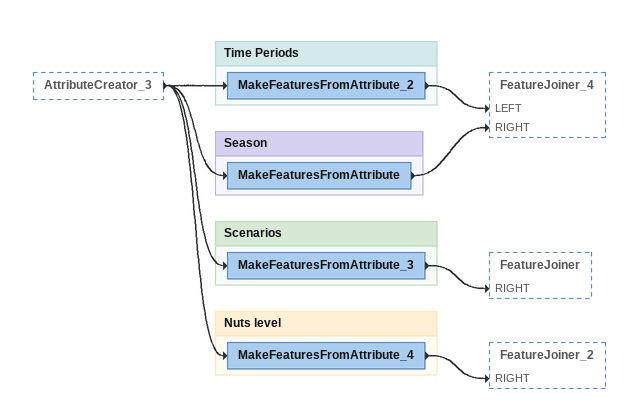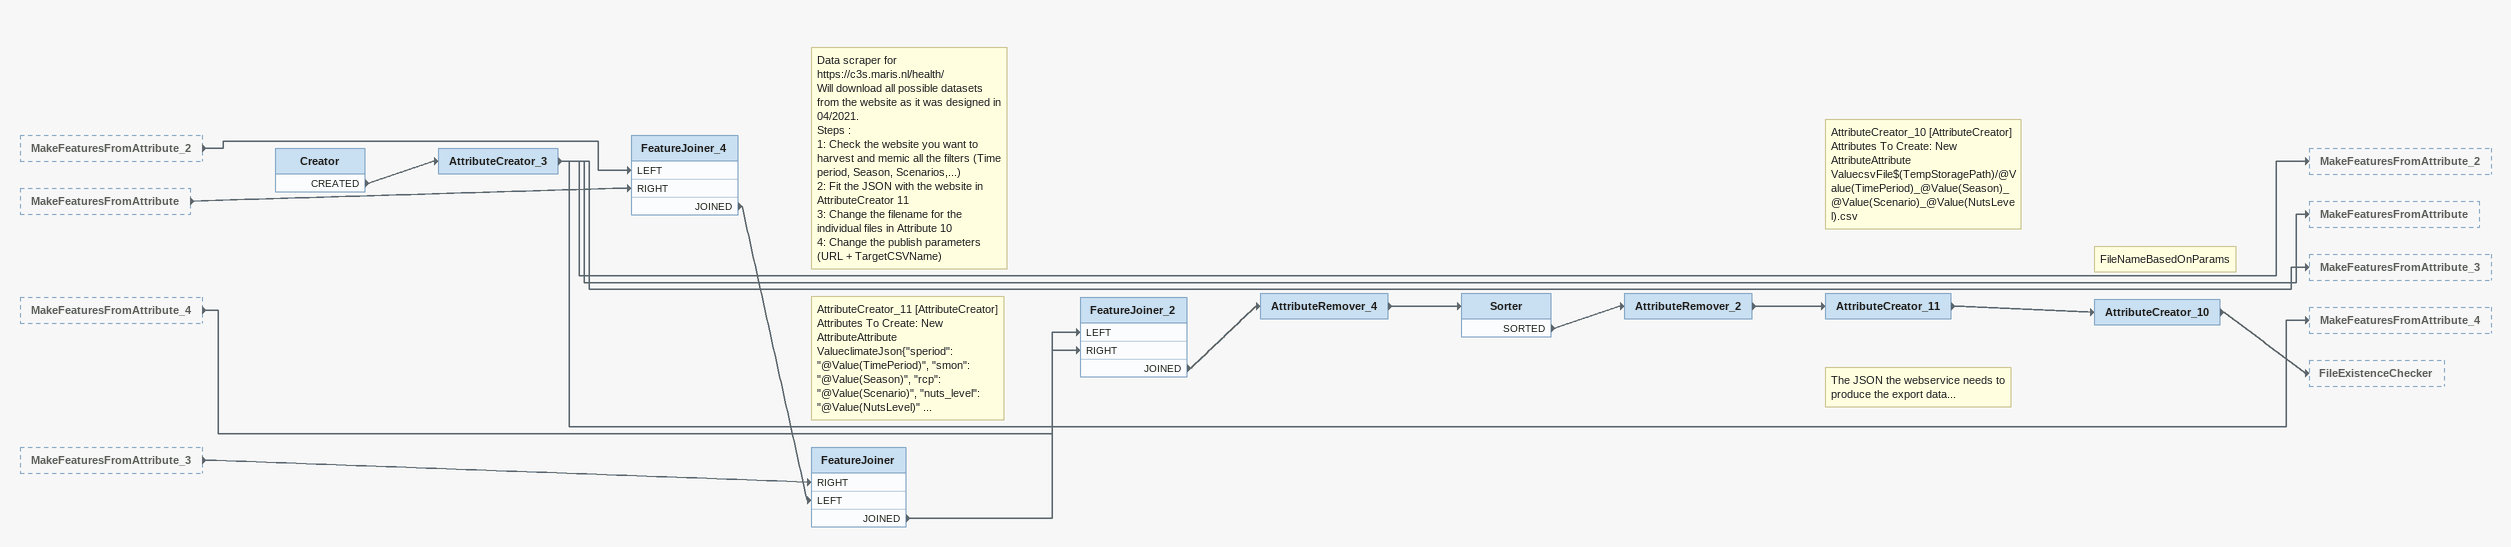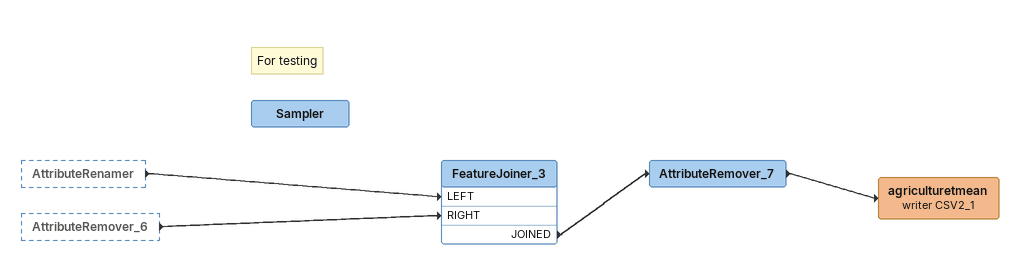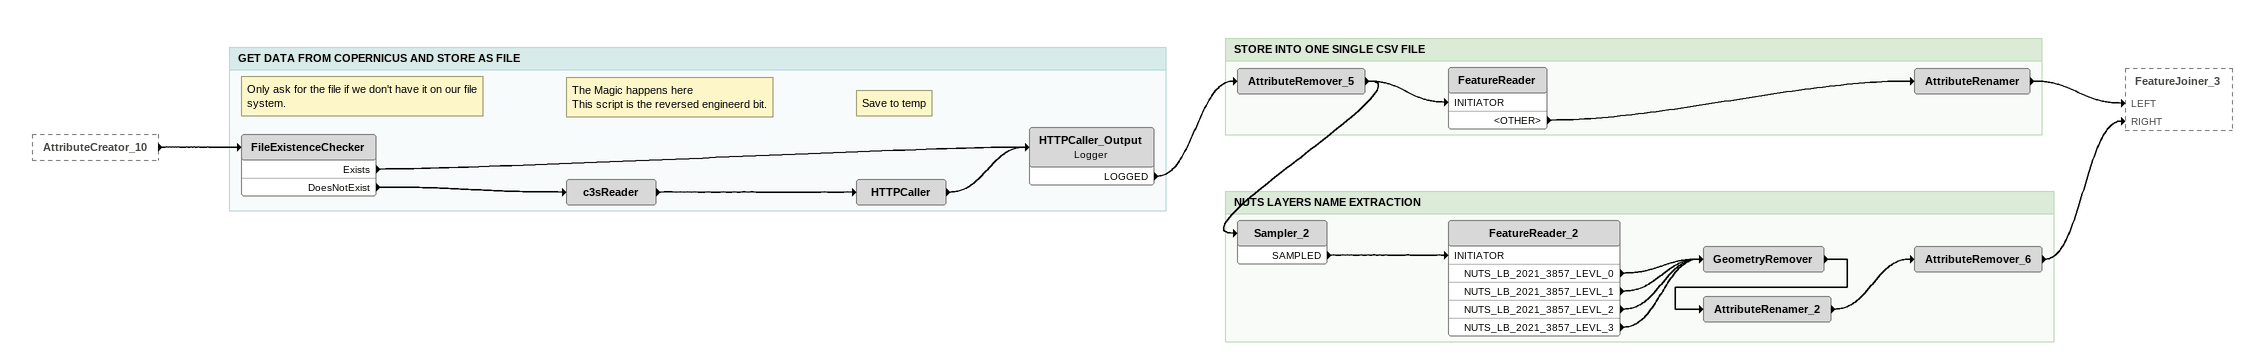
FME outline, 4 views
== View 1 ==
AttributeCreator_3 [outside]
    -> MakeFeaturesFromAttribute_2
    -> MakeFeaturesFromAttribute
    -> MakeFeaturesFromAttribute_3
    -> MakeFeaturesFromAttribute_4

Bookmark: Time Periods
MakeFeaturesFromAttribute_2
    -> FeatureJoiner_4 [LEFT]

Bookmark: Season
MakeFeaturesFromAttribute
    -> FeatureJoiner_4 [RIGHT]

Bookmark: Scenarios
MakeFeaturesFromAttribute_3
    -> FeatureJoiner [RIGHT]

Bookmark: Nuts level
MakeFeaturesFromAttribute_4
    -> FeatureJoiner_2 [RIGHT]

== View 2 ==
MakeFeaturesFromAttribute_2 [outside]
    -> FeatureJoiner_4 [LEFT]
MakeFeaturesFromAttribute [outside]
    -> FeatureJoiner_4 [RIGHT]
MakeFeaturesFromAttribute_4 [outside]
    -> FeatureJoiner_2 [RIGHT]
MakeFeaturesFromAttribute_3 [outside]
    -> FeatureJoiner [RIGHT]
Creator
    CREATED -> AttributeCreator_3
AttributeCreator_3
    -> MakeFeaturesFromAttribute_2
    -> MakeFeaturesFromAttribute
    -> MakeFeaturesFromAttribute_3
    -> MakeFeaturesFromAttribute_4
Note: Data scraper for https://c3s.maris.nl/health/ / Will download all possible datasets from the website as it was designed in 04/2021. / Steps : / 1: Check the website you want to harvest and memic all the filters (Time period, Season, Scenarios,...) / 2: Fit the JSON with the website in AttributeCreator 11 / 3: Change the filename for the individual files in Attribute 10 / 4: Change the publish parameters (URL + TargetCSVName)
FeatureJoiner_4
    JOINED -> FeatureJoiner [LEFT]
FeatureJoiner
    JOINED -> FeatureJoiner_2 [LEFT]
FeatureJoiner_2
    JOINED -> AttributeRemover_4
AttributeRemover_4
    -> Sorter
Sorter
    SORTED -> AttributeRemover_2
AttributeRemover_2
    -> AttributeCreator_11
Note: AttributeCreator_11 [AttributeCreator] / Attributes To Create: New AttributeAttribute ValueclimateJson{"speriod": "@Value(TimePeriod)", "smon": "@Value(Season)", "rcp": "@Value(Scenario)", "nuts_level": "@Value(NutsLevel)" ...
Note: The JSON the webservice needs to produce the export data...
AttributeCreator_11
    -> AttributeCreator_10
Note: AttributeCreator_10 [AttributeCreator] / Attributes To Create: New AttributeAttribute ValuecsvFile$(TempStoragePath)/@Value(TimePeriod)_@Value(Season)_@Value(Scenario)_@Value(NutsLevel).csv
Note: FileNameBasedOnParams
AttributeCreator_10
    -> FileExistenceChecker

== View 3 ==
AttributeRenamer [outside]
    -> FeatureJoiner_3 [LEFT]
AttributeRemover_6 [outside]
    -> FeatureJoiner_3 [RIGHT]
FeatureJoiner_3
    JOINED -> AttributeRemover_7
AttributeRemover_7
    -> agriculturetmean (writer CSV2_1)
agriculturetmean (writer CSV2_1)
Note: For testing
Sampler

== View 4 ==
AttributeCreator_10 [outside]
    -> FileExistenceChecker

Bookmark: GET DATA FROM COPERNICUS AND STORE AS FILE
Note: Only ask for the file if we don't have it on our file system.
FileExistenceChecker
    Exists -> HTTPCaller_Output
    DoesNotExist -> c3sReader
Note: The Magic happens here / This script is the reversed engineerd bit.
c3sReader
    -> HTTPCaller
Note: Save to temp
HTTPCaller
    -> HTTPCaller_Output
HTTPCaller_Output: Logger
    LOGGED -> AttributeRemover_5

Bookmark: STORE INTO ONE SINGLE CSV FILE
AttributeRemover_5
    -> FeatureReader [INITIATOR]
    -> Sampler_2
FeatureReader
    <OTHER> -> AttributeRenamer
AttributeRenamer
    -> FeatureJoiner_3 [LEFT]

Bookmark: NUTS LAYERS NAME EXTRACTION
Sampler_2
    SAMPLED -> FeatureReader_2 [INITIATOR]
FeatureReader_2
    NUTS_LB_2021_3857_LEVL_0 -> GeometryRemover
    NUTS_LB_2021_3857_LEVL_1 -> GeometryRemover
    NUTS_LB_2021_3857_LEVL_2 -> GeometryRemover
    NUTS_LB_2021_3857_LEVL_3 -> GeometryRemover
GeometryRemover
    -> AttributeRenamer_2
AttributeRenamer_2
    -> AttributeRemover_6
AttributeRemover_6
    -> FeatureJoiner_3 [RIGHT]
